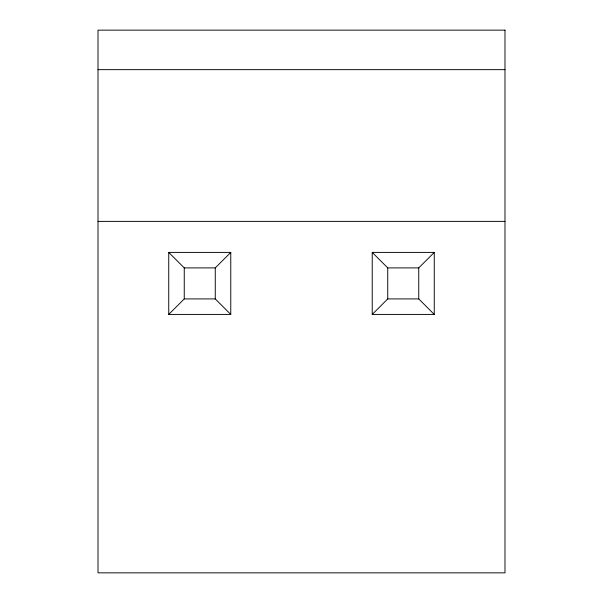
<?xml version="1.0" encoding="UTF-8"?>
<svg xmlns="http://www.w3.org/2000/svg" width="603" height="603" viewBox="0 0 603 603"><rect width="100%" height="100%" fill="white"/><g stroke="black" fill="none" stroke-linecap="round" stroke-linejoin="round"><path stroke-width="0.9" d="M168.742 314.419L184.254 298.915L215.263 298.915L230.768 314.419L168.742 314.419L168.742 252.401L230.768 252.401L230.768 314.419M215.263 298.915L215.263 267.905L230.768 252.401M372.232 314.419L387.737 298.915L418.746 298.915L434.258 314.419L372.232 314.419L372.232 252.401L434.258 252.401L434.258 314.419M418.746 298.915L418.746 267.905L434.258 252.401M98.01 69.647L504.99 69.647M98.01 221.384L504.99 221.384M168.742 252.401L184.254 267.905L215.263 267.905M372.232 252.401L387.737 267.905L418.746 267.905M387.737 267.905L387.737 298.915M184.254 267.905L184.254 298.915M504.99 30.15L98.01 30.15L98.01 572.85L504.99 572.85L504.99 30.15"/></g></svg>
